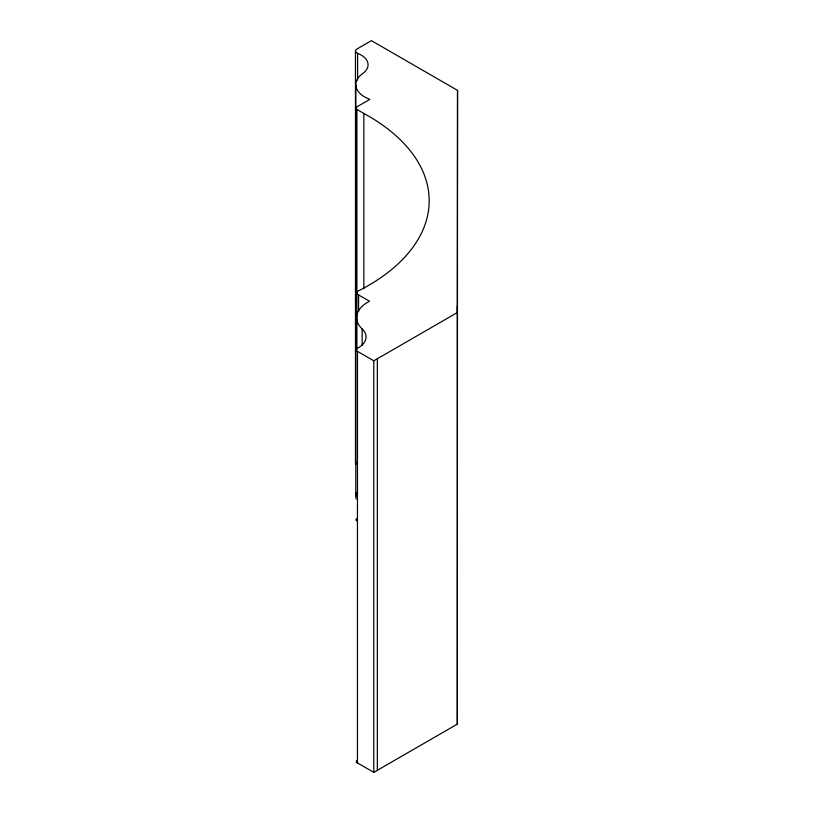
<?xml version="1.0" encoding="UTF-8"?>
<svg xmlns="http://www.w3.org/2000/svg" width="813" height="813" viewBox="0 0 813 813"><rect width="100%" height="100%" fill="white"/><g stroke="black" fill="none" stroke-linecap="round" stroke-linejoin="round"><path stroke-width="1.22" d="M457.536 90.365L457.302 312.578L373.797 360.789L357.456 351.348A3.74 2.165 0 0 1 357.557 348.238A26.616 15.366 0 0 0 362.151 328.96A37.622 21.727 0 0 1 367.161 302.558L369.478 301.216L358.584 294.926A5.102 2.947 0 0 1 358.147 291.044A207.691 119.907 0 0 0 363.848 113.444L356.907 109.44A3.191 1.839 0 0 1 357.242 106.666L369.905 99.359A30.183 17.429 0 0 1 362.639 73.566A24.024 13.872 0 0 0 357.588 53.323A4.848 2.805 0 0 1 357.059 48.943L371.419 40.65L457.536 90.365L457.302 724.139L373.797 772.35L356.236 762.208M457.313 306.298L457.302 724.139M377.344 358.736L377.344 770.307M373.797 360.789L373.797 772.35M363.848 113.444L363.848 288.737M362.151 328.96L362.151 345.474M358.584 294.926L358.584 311.44M357.588 53.323L357.588 79.999M357.456 351.348L357.456 762.909A3.74 2.165 0 0 1 356.511 760.775M356.907 109.44L356.907 349.519M355.809 84.959L355.809 496.53M355.464 50.975L355.464 462.536M356.612 520.808A3.191 1.839 0 0 1 356.602 518.603M356.196 498.969A30.183 17.429 0 0 1 356.501 492.454M356.44 464.264A4.848 2.805 0 0 1 355.748 461.642"/></g></svg>
